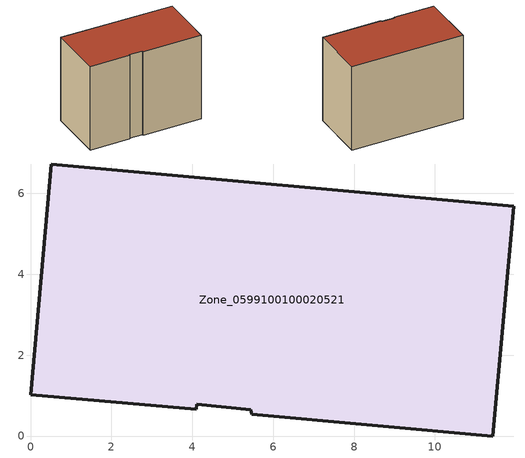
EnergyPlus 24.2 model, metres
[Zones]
Zone_0599100100020521
 floor ground (C_G): 11.44,0 5.47,0.53 5.44,0.65 4.11,0.79 4.1,0.66 0,1.02 0.51,6.73 11.95,5.68 z0
 wall outside (C_F): 11.44,0 11.95,5.68 0.51,6.73 0,1.02 4.1,0.66 4.11,0.79 5.44,0.65 5.47,0.53 11.44,0 z0:9
 roof outside (C_R): 5.47,0.53 11.44,0 11.95,5.68 0.51,6.73 0,1.02 4.1,0.66 4.11,0.79 5.44,0.65 z9
[BUILDING]
Pand.0599100100020521: North Axis=0; Terrain=City; Loads Convergence Tolerance Value=0.04; Temperature Convergence Tolerance Value=0.4; Solar Distribution=FullExterior; Maximum Number of Warmup Days=25; Minimum Number of Warmup Days=1
[Site:Location]
Rotterdam.The.Hague.AP_ZH_NLD Design_Conditions: Latitude=51.96; Longitude=4.45; Time Zone=1; Elevation=-4.5
[SITE:GROUNDTEMPERATURE:BUILDINGSURFACE]
18, 18, 18, 18, 18, 18, 18, 18, 18, 18, 18, 18
[MATERIAL] Thermal Absorptance=0.9; Solar Absorptance=0.7; Visible Absorptance=0.7
Name | Roughness | Thickness | Conductivity | Density | Specific Heat
G.TC.2015-2018 | MediumSmooth | 0.15 | 0.0428571 | 540 | 1210
F.TC.2015-2018 | Rough | 0.3 | 0.0666667 | 1920 | 840
R.TC.2015-2018 | MediumRough | 0.2 | 0.0333333 | 1500 | 1000
[CONSTRUCTION]
C_G: G.TC.2015-2018
C_F: F.TC.2015-2018
C_R: R.TC.2015-2018
[ZONE]
Zone_0599100100020521: Type=1; Multiplier=1; Ceiling Height=Autocalculate; Volume=Autocalculate; Floor Area=autocalculate; Part of Total Floor Area=Yes
[ZONEINFILTRATION:DESIGNFLOWRATE]
Infil_Zone_0599100100020521: Zone or ZoneList or Space or SpaceList=Zone_0599100100020521; Schedule=AlwaysOn; Design Flow Rate Calculation Method=Flow/Area; Flow Rate per Floor Area=0.0015; Constant Term Coefficient=1; Temperature Term Coefficient=0; Velocity Term Coefficient=0; Velocity Squared Term Coefficient=0
[HVACTEMPLATE:ZONE:IDEALLOADSAIRSYSTEM]
Zone_0599100100020521: Maximum Heating Supply Air Temperature=50; Minimum Cooling Supply Air Temperature=13; Maximum Heating Supply Air Humidity Ratio=0.0156; Minimum Cooling Supply Air Humidity Ratio=0.0077; Heating Limit=NoLimit; Cooling Limit=NoLimit; Dehumidification Control Type=ConstantSensibleHeatRatio; Cooling Sensible Heat Ratio=0.7; Dehumidification Setpoint=60; Humidification Control Type=None; Humidification Setpoint=30; Outdoor Air Method=None; Outdoor Air Flow Rate per Person=0.00944; Outdoor Air Flow Rate per Zone Floor Area=0; Outdoor Air Flow Rate per Zone=0; Demand Controlled Ventilation Type=None; Outdoor Air Economizer Type=NoEconomizer; Heat Recovery Type=None; Sensible Heat Recovery Effectiveness=0.7; Latent Heat Recovery Effectiveness=0.65
[ZONECONTROL:THERMOSTAT]
ThermostatControl_Zone_0599100100020521: Zone or ZoneList=Zone_0599100100020521; Control Type Schedule=DualSetpointControlType; Control 1=Thermostat_Zone_0599100100020521; Temperature Difference Between Cutout And Setpoint=0
[THERMOSTATSETPOINT:DUALSETPOINT]
Thermostat_Zone_0599100100020521: Heating Setpoint Temperature Schedule=HeatingSetpoint_Zone_0599100100020521; Cooling Setpoint Temperature Schedule=CoolingSetpoint_Zone_0599100100020521
[SCHEDULE:COMPACT]
HeatingSetpoint_Zone_0599100100020521: Through: 12/31, For: AllDays, Until: 24:00, 21
CoolingSetpoint_Zone_0599100100020521: Through: 12/31, For: AllDays, Until: 24:00, 24
DualSetpointControlType: Through: 12/31, For: AllDays, Until: 24:00, 4
AlwaysOn: Through: 12/31, For: AllDays, Until: 24:00, 1
